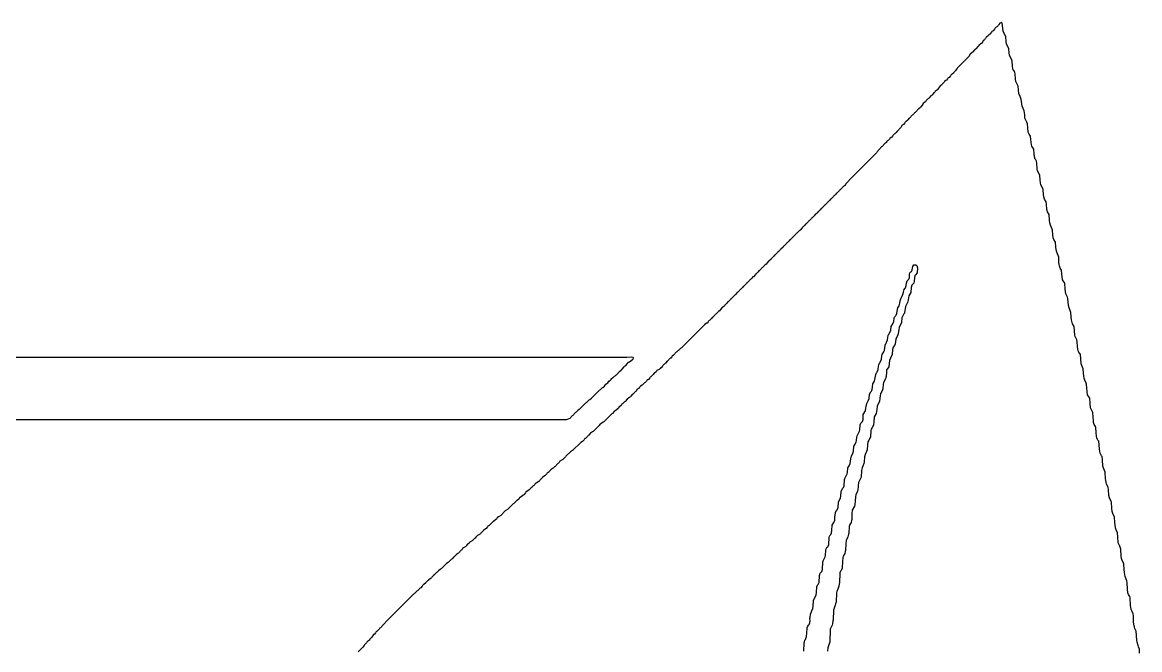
# Model space of a CAD drawing. Header units: millimetres. Extents: x -3 to 175, y -4 to 177.
# Drawn here: x 107.204 to 111.729, y 60.209 to 62.749 of the extents above; entities that cross this region are included whole.
import ezdxf

# ---------------------------------------------------------------- set-up
doc = ezdxf.new("R2010")
doc.units = ezdxf.units.MM
doc.layers.add('TopOverlay', color=2, linetype='Continuous')

msp = doc.modelspace()

# ---------------------------------------------------------------- linework, layer by layer
at = {"layer": 'TopOverlay'}
for p, q in [((111.1417, 62.7206), (111.1358, 62.7147)), ((111.1431, 62.7232), (111.1417, 62.7206)), ((111.149, 62.7291), (111.1431, 62.7232)), ((111.1516, 62.7304), (111.149, 62.7291)), ((111.1536, 62.7324), (111.1516, 62.7304)), ((111.1549, 62.735), (111.1536, 62.7324)), ((111.1575, 62.7376), (111.1549, 62.735)), ((111.1588, 62.7402), (111.1575, 62.7376)), ((111.1634, 62.7448), (111.1588, 62.7402)), ((111.17, 62.7488), (111.1634, 62.7448)), ((111.1732, 62.7455), (111.17, 62.7488)), ((111.1759, 62.7258), (111.1732, 62.7455)), ((111.1772, 62.7127), (111.1759, 62.7258)), ((111.0958, 62.6733), (111.0945, 62.6707)), ((111.1011, 62.6786), (111.0958, 62.6733)), ((111.1024, 62.6812), (111.1011, 62.6786)), ((111.105, 62.6838), (111.1024, 62.6812)), ((111.1063, 62.6864), (111.105, 62.6838)), ((111.1083, 62.6884), (111.1063, 62.6864)), ((111.1109, 62.6897), (111.1083, 62.6884)), ((111.1168, 62.6956), (111.1109, 62.6897)), ((111.1181, 62.6983), (111.1168, 62.6956)), ((111.1201, 62.7002), (111.1181, 62.6983)), ((111.1227, 62.7015), (111.1201, 62.7002)), ((111.1299, 62.7088), (111.1227, 62.7015)), ((111.1313, 62.7114), (111.1299, 62.7088)), ((111.1332, 62.7133), (111.1313, 62.7114)), ((111.1358, 62.7147), (111.1332, 62.7133)), ((111.1824, 62.7009), (111.1772, 62.7127)), ((111.1844, 62.6963), (111.1824, 62.7009)), ((111.187, 62.6897), (111.1844, 62.6963)), ((111.189, 62.6707), (111.187, 62.6897)), ((111.0506, 62.6268), (111.0434, 62.6195)), ((111.0532, 62.6281), (111.0506, 62.6268)), ((111.0538, 62.63), (111.0532, 62.6281)), ((111.0624, 62.6386), (111.0538, 62.63)), ((111.065, 62.6399), (111.0624, 62.6386)), ((111.0657, 62.6418), (111.065, 62.6399)), ((111.0755, 62.6517), (111.0657, 62.6418)), ((111.0781, 62.653), (111.0755, 62.6517)), ((111.0788, 62.655), (111.0781, 62.653)), ((111.0873, 62.6635), (111.0788, 62.655)), ((111.0899, 62.6648), (111.0873, 62.6635)), ((111.0945, 62.6707), (111.0899, 62.6648)), ((111.1903, 62.6615), (111.189, 62.6707)), ((111.1995, 62.6418), (111.1903, 62.6615)), ((111.2008, 62.6248), (111.1995, 62.6418)), ((111.0381, 62.6104), (110.9922, 62.5644)), ((111.0434, 62.6195), (111.0381, 62.6104)), ((111.2021, 62.6156), (111.2008, 62.6248)), ((111.2113, 62.5959), (111.2021, 62.6156)), ((111.2126, 62.592), (111.2113, 62.5959)), ((111.2139, 62.571), (111.2126, 62.592)), ((110.9679, 62.5376), (110.9646, 62.5343)), ((110.9705, 62.5389), (110.9679, 62.5376)), ((110.9764, 62.5448), (110.9705, 62.5389)), ((110.9778, 62.5474), (110.9764, 62.5448)), ((110.9804, 62.55), (110.9778, 62.5474)), ((110.9817, 62.5526), (110.9804, 62.55)), ((110.9909, 62.5618), (110.9817, 62.5526)), ((110.9922, 62.5644), (110.9909, 62.5618)), ((111.2165, 62.5605), (111.2139, 62.571)), ((111.2191, 62.5539), (111.2165, 62.5605)), ((111.2211, 62.552), (111.2191, 62.5539)), ((111.2237, 62.5454), (111.2211, 62.552)), ((111.2251, 62.5402), (111.2237, 62.5454)), ((111.227, 62.5185), (111.2251, 62.5402)), ((110.922, 62.4916), (110.9122, 62.4779)), ((110.9246, 62.4929), (110.922, 62.4916)), ((110.9279, 62.4962), (110.9246, 62.4929)), ((110.9292, 62.4988), (110.9279, 62.4962)), ((110.9312, 62.4995), (110.9292, 62.4988)), ((110.9318, 62.5015), (110.9312, 62.4995)), ((110.9338, 62.5021), (110.9318, 62.5015)), ((110.9384, 62.5067), (110.9338, 62.5021)), ((110.9397, 62.5093), (110.9384, 62.5067)), ((110.9443, 62.5139), (110.9397, 62.5093)), ((110.9469, 62.5152), (110.9443, 62.5139)), ((110.9515, 62.5198), (110.9469, 62.5152)), ((110.9528, 62.5225), (110.9515, 62.5198)), ((110.9548, 62.5244), (110.9528, 62.5225)), ((110.9574, 62.5257), (110.9548, 62.5244)), ((110.9633, 62.5316), (110.9574, 62.5257)), ((110.9646, 62.5343), (110.9633, 62.5316)), ((111.2283, 62.5093), (111.227, 62.5185)), ((111.2375, 62.4897), (111.2283, 62.5093)), ((110.884, 62.451), (110.8767, 62.4437)), ((110.8866, 62.4523), (110.884, 62.451)), ((110.8886, 62.4542), (110.8866, 62.4523)), ((110.8899, 62.4569), (110.8886, 62.4542)), ((110.8958, 62.4628), (110.8899, 62.4569)), ((110.8984, 62.4641), (110.8958, 62.4628)), ((110.9004, 62.4661), (110.8984, 62.4641)), ((110.9017, 62.4687), (110.9004, 62.4661)), ((110.9076, 62.4746), (110.9017, 62.4687)), ((110.9102, 62.4759), (110.9076, 62.4746)), ((110.9122, 62.4779), (110.9102, 62.4759)), ((111.2388, 62.4739), (111.2375, 62.4897)), ((111.2401, 62.4608), (111.2388, 62.4739)), ((111.2454, 62.449), (111.2401, 62.4608)), ((111.2474, 62.4444), (111.2454, 62.449)), ((110.8413, 62.4044), (110.8354, 62.3985)), ((110.8426, 62.407), (110.8413, 62.4044)), ((110.8492, 62.4136), (110.8426, 62.407)), ((110.8531, 62.4201), (110.8492, 62.4136)), ((110.859, 62.426), (110.8531, 62.4201)), ((110.8617, 62.4274), (110.859, 62.426)), ((110.8636, 62.4293), (110.8617, 62.4274)), ((110.8649, 62.4319), (110.8636, 62.4293)), ((110.8708, 62.4378), (110.8649, 62.4319)), ((110.8735, 62.4392), (110.8708, 62.4378)), ((110.8754, 62.4411), (110.8735, 62.4392)), ((110.8767, 62.4437), (110.8754, 62.4411)), ((111.25, 62.4378), (111.2474, 62.4444)), ((111.2519, 62.4188), (111.25, 62.4378)), ((111.2533, 62.4096), (111.2519, 62.4188)), ((111.2624, 62.39), (111.2533, 62.4096)), ((110.7915, 62.3559), (110.7902, 62.3532)), ((110.7948, 62.3591), (110.7915, 62.3559)), ((110.7974, 62.3604), (110.7948, 62.3591)), ((110.8033, 62.3663), (110.7974, 62.3604)), ((110.8046, 62.369), (110.8033, 62.3663)), ((110.8079, 62.3723), (110.8046, 62.369)), ((110.8105, 62.3736), (110.8079, 62.3723)), ((110.8164, 62.3795), (110.8105, 62.3736)), ((110.8177, 62.3821), (110.8164, 62.3795)), ((110.8197, 62.3841), (110.8177, 62.3821)), ((110.8223, 62.3854), (110.8197, 62.3841)), ((110.8282, 62.3913), (110.8223, 62.3854)), ((110.8295, 62.3939), (110.8282, 62.3913)), ((110.8328, 62.3972), (110.8295, 62.3939)), ((110.8354, 62.3985), (110.8328, 62.3972)), ((111.2638, 62.3742), (111.2624, 62.39)), ((111.2651, 62.3611), (111.2638, 62.3742)), ((111.2723, 62.3447), (111.2651, 62.3611)), ((110.7501, 62.3093), (110.7475, 62.308)), ((110.7534, 62.3126), (110.7501, 62.3093)), ((110.7547, 62.3152), (110.7534, 62.3126)), ((110.7626, 62.3231), (110.7547, 62.3152)), ((110.7679, 62.3322), (110.7626, 62.3231)), ((110.7698, 62.3342), (110.7679, 62.3322)), ((110.7725, 62.3355), (110.7698, 62.3342)), ((110.7784, 62.3414), (110.7725, 62.3355)), ((110.7797, 62.344), (110.7784, 62.3414)), ((110.7816, 62.346), (110.7797, 62.344)), ((110.7843, 62.3473), (110.7816, 62.346)), ((110.7902, 62.3532), (110.7843, 62.3473)), ((111.2749, 62.3381), (111.2723, 62.3447)), ((111.2769, 62.3217), (111.2749, 62.3381)), ((111.2782, 62.3047), (111.2769, 62.3217)), ((110.7049, 62.2653), (110.7036, 62.2627)), ((110.7095, 62.2699), (110.7049, 62.2653)), ((110.7121, 62.2712), (110.7095, 62.2699)), ((110.7167, 62.2758), (110.7121, 62.2712)), ((110.718, 62.2785), (110.7167, 62.2758)), ((110.7226, 62.283), (110.718, 62.2785)), ((110.7252, 62.2844), (110.7226, 62.283)), ((110.7285, 62.2876), (110.7252, 62.2844)), ((110.7298, 62.2903), (110.7285, 62.2876)), ((110.7357, 62.2962), (110.7298, 62.2903)), ((110.7383, 62.2975), (110.7357, 62.2962)), ((110.7416, 62.3008), (110.7383, 62.2975)), ((110.7429, 62.3034), (110.7416, 62.3008)), ((110.7475, 62.308), (110.7429, 62.3034)), ((111.2821, 62.2955), (111.2782, 62.3047)), ((111.2874, 62.2876), (111.2821, 62.2955)), ((111.2887, 62.2745), (111.2874, 62.2876)), ((111.2913, 62.2522), (111.2887, 62.2745)), ((110.6642, 62.2207), (110.5514, 62.1079)), ((110.6655, 62.2234), (110.6642, 62.2207)), ((110.6682, 62.226), (110.6655, 62.2234)), ((110.6695, 62.2286), (110.6682, 62.226)), ((110.6786, 62.2378), (110.6695, 62.2286)), ((110.68, 62.2404), (110.6786, 62.2378)), ((110.6846, 62.245), (110.68, 62.2404)), ((110.6872, 62.2463), (110.6846, 62.245)), ((110.6905, 62.2496), (110.6872, 62.2463)), ((110.6918, 62.2522), (110.6905, 62.2496)), ((110.6977, 62.2581), (110.6918, 62.2522)), ((110.7003, 62.2594), (110.6977, 62.2581)), ((110.7036, 62.2627), (110.7003, 62.2594)), ((111.2926, 62.247), (111.2913, 62.2522)), ((111.3005, 62.2352), (111.2926, 62.247)), ((111.3018, 62.2168), (111.3005, 62.2352)), ((111.3031, 62.2037), (111.3018, 62.2168)), ((111.3057, 62.1945), (111.3031, 62.2037)), ((111.3084, 62.1919), (111.3057, 62.1945)), ((111.3097, 62.1892), (111.3084, 62.1919)), ((111.3123, 62.1866), (111.3097, 62.1892)), ((111.3136, 62.1787), (111.3123, 62.1866)), ((111.3149, 62.1538), (111.3136, 62.1787)), ((111.3162, 62.1486), (111.3149, 62.1538)), ((111.3254, 62.1289), (111.3162, 62.1486)), ((111.3267, 62.1105), (111.3254, 62.1289)), ((110.5278, 62.083), (110.5265, 62.0804)), ((110.5297, 62.0836), (110.5278, 62.083)), ((110.5324, 62.0863), (110.5297, 62.0836)), ((110.535, 62.0876), (110.5324, 62.0863)), ((110.5383, 62.0922), (110.535, 62.0876)), ((110.5396, 62.0948), (110.5383, 62.0922)), ((110.5501, 62.1053), (110.5396, 62.0948)), ((110.5514, 62.1079), (110.5501, 62.1053)), ((111.328, 62.0974), (111.3267, 62.1105)), ((111.3293, 62.0922), (111.328, 62.0974)), ((111.3385, 62.0725), (111.3293, 62.0922)), ((110.4884, 62.0423), (110.4799, 62.0338)), ((110.4897, 62.0449), (110.4884, 62.0423)), ((110.4917, 62.0456), (110.4897, 62.0449)), ((110.4989, 62.0528), (110.4917, 62.0456)), ((110.5022, 62.0574), (110.4989, 62.0528)), ((110.5048, 62.0587), (110.5022, 62.0574)), ((110.5134, 62.0672), (110.5048, 62.0587)), ((110.5147, 62.0699), (110.5134, 62.0672)), ((110.5166, 62.0705), (110.5147, 62.0699)), ((110.5265, 62.0804), (110.5166, 62.0705)), ((111.3398, 62.0515), (111.3385, 62.0725)), ((111.3412, 62.0423), (111.3398, 62.0515)), ((111.3438, 62.0331), (111.3412, 62.0423)), ((110.4392, 61.9944), (110.4359, 61.9898)), ((110.4419, 61.9957), (110.4392, 61.9944)), ((110.4504, 62.0043), (110.4419, 61.9957)), ((110.4517, 62.0069), (110.4504, 62.0043)), ((110.4537, 62.0075), (110.4517, 62.0069)), ((110.4635, 62.0174), (110.4537, 62.0075)), ((110.4648, 62.02), (110.4635, 62.0174)), ((110.4668, 62.0207), (110.4648, 62.02)), ((110.474, 62.0279), (110.4668, 62.0207)), ((110.4773, 62.0325), (110.474, 62.0279)), ((110.4799, 62.0338), (110.4773, 62.0325)), ((111.3503, 62.0226), (111.3438, 62.0331)), ((111.3516, 62.0121), (111.3503, 62.0226)), ((111.353, 61.9911), (111.3516, 62.0121)), ((110.4005, 61.9544), (110.3907, 61.9446)), ((110.4018, 61.957), (110.4005, 61.9544)), ((110.4038, 61.9577), (110.4018, 61.957)), ((110.411, 61.9649), (110.4038, 61.9577)), ((110.4143, 61.9695), (110.411, 61.9649)), ((110.4169, 61.9708), (110.4143, 61.9695)), ((110.4255, 61.9793), (110.4169, 61.9708)), ((110.4268, 61.982), (110.4255, 61.9793)), ((110.4287, 61.9826), (110.4268, 61.982)), ((110.4359, 61.9898), (110.4287, 61.9826)), ((111.3556, 61.982), (111.353, 61.9911)), ((111.3635, 61.9702), (111.3556, 61.982)), ((111.3648, 61.9465), (111.3635, 61.9702)), ((110.3481, 61.9019), (110.3408, 61.8947)), ((110.3513, 61.9065), (110.3481, 61.9019)), ((110.354, 61.9078), (110.3513, 61.9065)), ((110.3625, 61.9164), (110.354, 61.9078)), ((110.3638, 61.919), (110.3625, 61.9164)), ((110.3658, 61.9196), (110.3638, 61.919)), ((110.373, 61.9269), (110.3658, 61.9196)), ((110.3763, 61.9315), (110.373, 61.9269)), ((110.3789, 61.9328), (110.3763, 61.9315)), ((110.3874, 61.9413), (110.3789, 61.9328)), ((110.3887, 61.9439), (110.3874, 61.9413)), ((110.3907, 61.9446), (110.3887, 61.9439)), ((111.3661, 61.9374), (111.3648, 61.9465)), ((111.3687, 61.9269), (111.3661, 61.9374)), ((111.3726, 61.9177), (111.3687, 61.9269)), ((111.3753, 61.9111), (111.3726, 61.9177)), ((111.3766, 61.9072), (111.3753, 61.9111)), ((111.3779, 61.8888), (111.3766, 61.9072)), ((110.3028, 61.8567), (110.3008, 61.856)), ((110.31, 61.8639), (110.3028, 61.8567)), ((110.3133, 61.8685), (110.31, 61.8639)), ((110.3159, 61.8698), (110.3133, 61.8685)), ((110.3244, 61.8783), (110.3159, 61.8698)), ((110.3258, 61.8809), (110.3244, 61.8783)), ((110.3277, 61.8816), (110.3258, 61.8809)), ((110.3376, 61.8914), (110.3277, 61.8816)), ((110.3389, 61.8941), (110.3376, 61.8914)), ((110.3408, 61.8947), (110.3389, 61.8941)), ((111.3792, 61.8757), (111.3779, 61.8888)), ((111.3818, 61.8691), (111.3792, 61.8757)), ((111.3884, 61.8586), (111.3818, 61.8691)), ((111.3897, 61.8403), (111.3884, 61.8586)), ((110.2615, 61.8154), (110.2529, 61.8068)), ((110.2628, 61.818), (110.2615, 61.8154)), ((110.2647, 61.8186), (110.2628, 61.818)), ((110.2746, 61.8285), (110.2647, 61.8186)), ((110.2759, 61.8311), (110.2746, 61.8285)), ((110.2779, 61.8318), (110.2759, 61.8311)), ((110.2851, 61.839), (110.2779, 61.8318)), ((110.2884, 61.8436), (110.2851, 61.839)), ((110.291, 61.8449), (110.2884, 61.8436)), ((110.2995, 61.8534), (110.291, 61.8449)), ((110.3008, 61.856), (110.2995, 61.8534)), ((111.391, 61.8272), (111.3897, 61.8403)), ((111.3936, 61.818), (111.391, 61.8272)), ((111.3969, 61.8108), (111.3936, 61.818)), ((110.2129, 61.7681), (110.2116, 61.7655)), ((110.2149, 61.7688), (110.2129, 61.7681)), ((110.2221, 61.776), (110.2149, 61.7688)), ((110.2254, 61.7806), (110.2221, 61.776)), ((110.228, 61.7819), (110.2254, 61.7806)), ((110.2365, 61.7904), (110.228, 61.7819)), ((110.2379, 61.7931), (110.2365, 61.7904)), ((110.2398, 61.7937), (110.2379, 61.7931)), ((110.247, 61.8009), (110.2398, 61.7937)), ((110.2503, 61.8055), (110.247, 61.8009)), ((110.2529, 61.8068), (110.2503, 61.8055)), ((110.8111, 61.7603), (110.8151, 61.7668)), ((110.8151, 61.7668), (110.8236, 61.7675)), ((110.8236, 61.7675), (110.8269, 61.7642)), ((111.4002, 61.8022), (111.3969, 61.8108)), ((111.4015, 61.7983), (111.4002, 61.8022)), ((111.4028, 61.7773), (111.4015, 61.7983)), ((111.4041, 61.7681), (111.4028, 61.7773)), ((111.4054, 61.7629), (111.4041, 61.7681)), ((110.1736, 61.7275), (110.165, 61.7189)), ((110.1749, 61.7301), (110.1736, 61.7275)), ((110.1769, 61.7307), (110.1749, 61.7301)), ((110.1841, 61.738), (110.1769, 61.7307)), ((110.1873, 61.7425), (110.1841, 61.738)), ((110.19, 61.7439), (110.1873, 61.7425)), ((110.1985, 61.7524), (110.19, 61.7439)), ((110.1998, 61.755), (110.1985, 61.7524)), ((110.2018, 61.7557), (110.1998, 61.755)), ((110.2116, 61.7655), (110.2018, 61.7557)), ((110.7967, 61.7156), (110.798, 61.7288)), ((110.798, 61.7288), (110.7993, 61.734)), ((110.7993, 61.734), (110.8026, 61.7386)), ((110.8026, 61.7386), (110.8052, 61.7399)), ((110.8052, 61.7399), (110.8085, 61.7458)), ((110.8085, 61.7458), (110.8098, 61.755)), ((110.8098, 61.755), (110.8111, 61.7603)), ((110.819, 61.7235), (110.8177, 61.7143)), ((110.8223, 61.7268), (110.819, 61.7235)), ((110.8282, 61.734), (110.8223, 61.7268)), ((110.8269, 61.7642), (110.8295, 61.755)), ((110.8295, 61.755), (110.8282, 61.734)), ((111.4081, 61.7537), (111.4054, 61.7629)), ((111.4133, 61.7458), (111.4081, 61.7537)), ((111.4146, 61.7288), (111.4133, 61.7458)), ((111.4159, 61.7196), (111.4146, 61.7288)), ((110.1244, 61.6796), (110.1211, 61.675)), ((110.127, 61.6809), (110.1244, 61.6796)), ((110.1355, 61.6894), (110.127, 61.6809)), ((110.1368, 61.692), (110.1355, 61.6894)), ((110.1388, 61.6927), (110.1368, 61.692)), ((110.1486, 61.7025), (110.1388, 61.6927)), ((110.15, 61.7052), (110.1486, 61.7025)), ((110.1519, 61.7058), (110.15, 61.7052)), ((110.1591, 61.713), (110.1519, 61.7058)), ((110.1624, 61.7176), (110.1591, 61.713)), ((110.165, 61.7189), (110.1624, 61.7176)), ((110.781, 61.6737), (110.7836, 61.6829)), ((110.7836, 61.6829), (110.7849, 61.692)), ((110.7849, 61.692), (110.7875, 61.7025)), ((110.7875, 61.7025), (110.7941, 61.7091)), ((110.7941, 61.7091), (110.7954, 61.7117)), ((110.7954, 61.7117), (110.7967, 61.7156)), ((110.8072, 61.6842), (110.8046, 61.675)), ((110.8151, 61.692), (110.8072, 61.6842)), ((110.8164, 61.7012), (110.8151, 61.692)), ((110.8177, 61.7143), (110.8164, 61.7012)), ((111.4172, 61.7065), (111.4159, 61.7196)), ((111.4264, 61.6933), (111.4172, 61.7065)), ((111.4277, 61.6684), (111.4264, 61.6933)), ((110.0857, 61.6396), (110.0758, 61.6297)), ((110.087, 61.6422), (110.0857, 61.6396)), ((110.089, 61.6428), (110.087, 61.6422)), ((110.0929, 61.6468), (110.089, 61.6428)), ((110.0994, 61.6546), (110.0929, 61.6468)), ((110.1021, 61.656), (110.0994, 61.6546)), ((110.1106, 61.6645), (110.1021, 61.656)), ((110.1119, 61.6671), (110.1106, 61.6645)), ((110.1139, 61.6678), (110.1119, 61.6671)), ((110.1211, 61.675), (110.1139, 61.6678)), ((110.762, 61.6297), (110.7652, 61.6343)), ((110.7652, 61.6343), (110.7705, 61.6461)), ((110.7705, 61.6461), (110.7731, 61.6566)), ((110.7731, 61.6566), (110.7751, 61.6665)), ((110.7751, 61.6665), (110.7784, 61.671)), ((110.7784, 61.671), (110.781, 61.6737)), ((110.7941, 61.6409), (110.7915, 61.6251)), ((110.8033, 61.6553), (110.7941, 61.6409)), ((110.8046, 61.675), (110.8033, 61.6553)), ((111.4304, 61.6501), (111.4277, 61.6684)), ((111.4376, 61.6363), (111.4304, 61.6501)), ((111.4389, 61.631), (111.4376, 61.6363)), ((111.4409, 61.6028), (111.4389, 61.631)), ((110.0332, 61.5871), (110.026, 61.5799)), ((110.0365, 61.5917), (110.0332, 61.5871)), ((110.0391, 61.593), (110.0365, 61.5917)), ((110.0476, 61.6015), (110.0391, 61.593)), ((110.0489, 61.6041), (110.0476, 61.6015)), ((110.0509, 61.6048), (110.0489, 61.6041)), ((110.0581, 61.612), (110.0509, 61.6048)), ((110.0614, 61.6166), (110.0581, 61.612)), ((110.064, 61.6179), (110.0614, 61.6166)), ((110.0726, 61.6264), (110.064, 61.6179)), ((110.0739, 61.6291), (110.0726, 61.6264)), ((110.0758, 61.6297), (110.0739, 61.6291)), ((110.7469, 61.5792), (110.7501, 61.593)), ((110.7501, 61.593), (110.7554, 61.6009)), ((110.7554, 61.6009), (110.7587, 61.612)), ((110.7587, 61.612), (110.76, 61.6212)), ((110.76, 61.6212), (110.762, 61.6297)), ((110.7797, 61.5884), (110.7784, 61.5831)), ((110.781, 61.5976), (110.7797, 61.5884)), ((110.7895, 61.614), (110.781, 61.5976)), ((110.7915, 61.6251), (110.7895, 61.614)), ((111.4435, 61.5923), (111.4409, 61.6028)), ((111.45, 61.5779), (111.4435, 61.5923)), ((109.9866, 61.5418), (109.9833, 61.5385)), ((109.9892, 61.5431), (109.9866, 61.5418)), ((109.9952, 61.549), (109.9892, 61.5431)), ((109.9984, 61.5536), (109.9952, 61.549)), ((110.0011, 61.5549), (109.9984, 61.5536)), ((110.0096, 61.5635), (110.0011, 61.5549)), ((110.0109, 61.5661), (110.0096, 61.5635)), ((110.0129, 61.5668), (110.0109, 61.5661)), ((110.0227, 61.5766), (110.0129, 61.5668)), ((110.024, 61.5792), (110.0227, 61.5766)), ((110.026, 61.5799), (110.024, 61.5792)), ((110.7337, 61.5372), (110.7351, 61.5503)), ((110.7351, 61.5503), (110.7364, 61.5556)), ((110.7364, 61.5556), (110.739, 61.5582)), ((110.739, 61.5582), (110.7403, 61.5608)), ((110.7403, 61.5608), (110.7429, 61.5635)), ((110.7429, 61.5635), (110.7456, 61.57)), ((110.7456, 61.57), (110.7469, 61.5792)), ((110.7665, 61.5517), (110.7652, 61.5333)), ((110.7731, 61.5661), (110.7665, 61.5517)), ((110.7744, 61.5687), (110.7731, 61.5661)), ((110.777, 61.5713), (110.7744, 61.5687)), ((110.7784, 61.5831), (110.777, 61.5713)), ((111.4514, 61.574), (111.45, 61.5779)), ((111.4527, 61.5569), (111.4514, 61.574)), ((111.454, 61.5438), (111.4527, 61.5569)), ((111.4579, 61.528), (111.454, 61.5438)), ((109.9676, 61.5241), (109.8738, 61.4303)), ((109.9748, 61.53), (109.9676, 61.5241)), ((109.9774, 61.5313), (109.9748, 61.53)), ((109.982, 61.5359), (109.9774, 61.5313)), ((109.9833, 61.5385), (109.982, 61.5359)), ((110.7141, 61.4848), (110.7219, 61.5018)), ((110.7219, 61.5018), (110.7233, 61.5176)), ((110.7233, 61.5176), (110.7298, 61.528)), ((110.7298, 61.528), (110.7311, 61.5307)), ((110.7311, 61.5307), (110.7337, 61.5372)), ((110.7541, 61.5051), (110.7515, 61.488)), ((110.756, 61.5136), (110.7541, 61.5051)), ((110.7652, 61.5333), (110.756, 61.5136)), ((111.4645, 61.5176), (111.4579, 61.528)), ((111.4658, 61.4992), (111.4645, 61.5176)), ((111.4671, 61.4821), (111.4658, 61.4992)), ((110.7016, 61.4487), (110.7036, 61.4506)), ((110.7036, 61.4506), (110.7049, 61.4533)), ((110.7049, 61.4533), (110.7088, 61.4625)), ((110.7088, 61.4625), (110.7101, 61.4716)), ((110.7101, 61.4716), (110.7114, 61.4821)), ((110.7114, 61.4821), (110.7141, 61.4848)), ((110.7416, 61.4664), (110.7397, 61.4474)), ((110.7495, 61.4834), (110.7416, 61.4664)), ((110.7515, 61.488), (110.7495, 61.4834)), ((111.4684, 61.4769), (111.4671, 61.4821)), ((111.4756, 61.4631), (111.4684, 61.4769)), ((111.4769, 61.4565), (111.4756, 61.4631)), ((111.4782, 61.4342), (111.4769, 61.4565)), ((109.8469, 61.406), (109.8436, 61.4028)), ((109.8482, 61.4087), (109.8469, 61.406)), ((109.8528, 61.4133), (109.8482, 61.4087)), ((109.8554, 61.4146), (109.8528, 61.4133)), ((109.8607, 61.4198), (109.8554, 61.4146)), ((109.8633, 61.4211), (109.8607, 61.4198)), ((109.8646, 61.4238), (109.8633, 61.4211)), ((109.8672, 61.4251), (109.8646, 61.4238)), ((109.8712, 61.429), (109.8672, 61.4251)), ((109.8738, 61.4303), (109.8712, 61.429)), ((110.6859, 61.3988), (110.6872, 61.4041)), ((110.6872, 61.4041), (110.6931, 61.4139)), ((110.6931, 61.4139), (110.6957, 61.4205)), ((110.6957, 61.4205), (110.697, 61.4297)), ((110.697, 61.4297), (110.699, 61.4421)), ((110.699, 61.4421), (110.7016, 61.4487)), ((110.7285, 61.4244), (110.7272, 61.4034)), ((110.7318, 61.4329), (110.7285, 61.4244)), ((110.737, 61.4408), (110.7318, 61.4329)), ((110.7397, 61.4474), (110.737, 61.4408)), ((111.4802, 61.4192), (111.4782, 61.4342)), ((111.4828, 61.4126), (111.4802, 61.4192)), ((111.4894, 61.4034), (111.4828, 61.4126)), ((109.6521, 61.3923), (98.1494, 61.391)), ((109.6436, 61.3562), (109.6482, 61.3595)), ((109.6482, 61.3595), (109.6541, 61.3654)), ((109.6731, 61.3936), (109.6521, 61.3923)), ((109.6541, 61.3654), (109.6554, 61.368)), ((109.6554, 61.368), (109.66, 61.3726)), ((109.66, 61.3726), (109.6639, 61.3739)), ((109.6639, 61.3739), (109.6757, 61.3831)), ((109.6783, 61.3923), (109.6731, 61.3936)), ((109.6757, 61.3831), (109.6777, 61.3851)), ((109.6777, 61.3851), (109.679, 61.3903)), ((109.679, 61.3903), (109.6783, 61.3923)), ((109.7984, 61.3588), (109.7971, 61.3562)), ((109.803, 61.3634), (109.7984, 61.3588)), ((109.8056, 61.3647), (109.803, 61.3634)), ((109.8089, 61.368), (109.8056, 61.3647)), ((109.8102, 61.3706), (109.8089, 61.368)), ((109.8161, 61.3765), (109.8102, 61.3706)), ((109.8187, 61.3778), (109.8161, 61.3765)), ((109.822, 61.3811), (109.8187, 61.3778)), ((109.8233, 61.3837), (109.822, 61.3811)), ((109.8279, 61.3883), (109.8233, 61.3837)), ((109.8305, 61.3896), (109.8279, 61.3883)), ((109.8351, 61.3942), (109.8305, 61.3896)), ((109.8364, 61.3969), (109.8351, 61.3942)), ((109.841, 61.4015), (109.8364, 61.3969)), ((109.8436, 61.4028), (109.841, 61.4015)), ((110.6721, 61.3562), (110.6734, 61.3614)), ((110.6734, 61.3614), (110.6754, 61.3687)), ((110.6754, 61.3687), (110.6773, 61.3706)), ((110.6773, 61.3706), (110.6786, 61.3732)), ((110.6786, 61.3732), (110.6839, 61.3851)), ((110.6839, 61.3851), (110.6859, 61.3988)), ((110.7167, 61.3798), (110.7141, 61.3536)), ((110.7206, 61.389), (110.7167, 61.3798)), ((110.7272, 61.4034), (110.7206, 61.389)), ((111.4907, 61.3864), (111.4894, 61.4034)), ((111.492, 61.3654), (111.4907, 61.3864)), ((111.5012, 61.3457), (111.492, 61.3654)), ((109.5983, 61.3122), (109.6022, 61.3162)), ((109.6022, 61.3162), (109.6049, 61.3175)), ((109.6049, 61.3175), (109.6075, 61.3201)), ((109.6075, 61.3201), (109.6101, 61.3214)), ((109.6101, 61.3214), (109.6173, 61.3286)), ((109.6173, 61.3286), (109.6186, 61.3313)), ((109.6186, 61.3313), (109.6232, 61.3345)), ((109.6232, 61.3345), (109.6304, 61.3418)), ((109.6304, 61.3418), (109.6311, 61.3437)), ((109.6311, 61.3437), (109.6337, 61.345)), ((109.6337, 61.345), (109.6423, 61.3536)), ((109.6423, 61.3536), (109.6436, 61.3562)), ((109.7518, 61.3149), (109.7492, 61.3136)), ((109.7577, 61.3208), (109.7518, 61.3149)), ((109.759, 61.3234), (109.7577, 61.3208)), ((109.7623, 61.3267), (109.759, 61.3234)), ((109.7649, 61.328), (109.7623, 61.3267)), ((109.7708, 61.3339), (109.7649, 61.328)), ((109.7721, 61.3365), (109.7708, 61.3339)), ((109.7741, 61.3385), (109.7721, 61.3365)), ((109.7833, 61.3437), (109.7741, 61.3385)), ((109.7859, 61.3464), (109.7833, 61.3437)), ((109.7885, 61.3477), (109.7859, 61.3464)), ((109.7892, 61.3496), (109.7885, 61.3477)), ((109.7912, 61.3503), (109.7892, 61.3496)), ((109.7971, 61.3562), (109.7912, 61.3503)), ((110.659, 61.309), (110.6609, 61.3227)), ((110.6609, 61.3227), (110.6636, 61.3293)), ((110.6636, 61.3293), (110.6655, 61.3313)), ((110.6655, 61.3313), (110.6668, 61.3339)), ((110.6668, 61.3339), (110.6708, 61.3431)), ((110.6708, 61.3431), (110.6721, 61.3562)), ((110.7023, 61.3142), (110.701, 61.3103)), ((110.7036, 61.3326), (110.7023, 61.3142)), ((110.7049, 61.3418), (110.7036, 61.3326)), ((110.7075, 61.3444), (110.7049, 61.3418)), ((110.7141, 61.3536), (110.7075, 61.3444)), ((111.5025, 61.3286), (111.5012, 61.3457)), ((111.5051, 61.3063), (111.5025, 61.3286)), ((109.5445, 61.2611), (109.5524, 61.269)), ((109.5524, 61.269), (109.555, 61.2703)), ((109.555, 61.2703), (109.5622, 61.2762)), ((109.5622, 61.2762), (109.5681, 61.2834)), ((109.5681, 61.2834), (109.5753, 61.2893)), ((109.5753, 61.2893), (109.5813, 61.2965)), ((109.5813, 61.2965), (109.5839, 61.2978)), ((109.5839, 61.2978), (109.5885, 61.3024)), ((109.5885, 61.3024), (109.5898, 61.305)), ((109.5898, 61.305), (109.5957, 61.3109)), ((109.5957, 61.3109), (109.5983, 61.3122)), ((109.7039, 61.2696), (109.7019, 61.2676)), ((109.7052, 61.2722), (109.7039, 61.2696)), ((109.7085, 61.2755), (109.7052, 61.2722)), ((109.7151, 61.2794), (109.7085, 61.2755)), ((109.7242, 61.2886), (109.7151, 61.2794)), ((109.7269, 61.2899), (109.7242, 61.2886)), ((109.7328, 61.2958), (109.7269, 61.2899)), ((109.7341, 61.2985), (109.7328, 61.2958)), ((109.7374, 61.3017), (109.7341, 61.2985)), ((109.74, 61.3031), (109.7374, 61.3017)), ((109.7459, 61.309), (109.74, 61.3031)), ((109.7472, 61.3116), (109.7459, 61.309)), ((109.7492, 61.3136), (109.7472, 61.3116)), ((110.6459, 61.2617), (110.6472, 61.2709)), ((110.6472, 61.2709), (110.6485, 61.2853)), ((110.6485, 61.2853), (110.655, 61.2958)), ((110.655, 61.2958), (110.659, 61.309)), ((110.6905, 61.284), (110.6891, 61.2644)), ((110.6918, 61.2893), (110.6905, 61.284)), ((110.6944, 61.2958), (110.6918, 61.2893)), ((110.6996, 61.305), (110.6944, 61.2958)), ((110.701, 61.3103), (110.6996, 61.305)), ((111.5078, 61.2998), (111.5051, 61.3063)), ((111.513, 61.288), (111.5078, 61.2998)), ((111.5143, 61.284), (111.513, 61.288)), ((111.5156, 61.267), (111.5143, 61.284)), ((109.5025, 61.2217), (109.5098, 61.2276)), ((109.5098, 61.2276), (109.5419, 61.2598)), ((109.5419, 61.2598), (109.5445, 61.2611)), ((109.6613, 61.2283), (109.6541, 61.2224)), ((109.6639, 61.2296), (109.6613, 61.2283)), ((109.6672, 61.2329), (109.6639, 61.2296)), ((109.6685, 61.2355), (109.6672, 61.2329)), ((109.6744, 61.2414), (109.6685, 61.2355)), ((109.677, 61.2427), (109.6744, 61.2414)), ((109.679, 61.2447), (109.677, 61.2427)), ((109.6803, 61.2473), (109.679, 61.2447)), ((109.6875, 61.2545), (109.6803, 61.2473)), ((109.6901, 61.2558), (109.6875, 61.2545)), ((109.6921, 61.2578), (109.6901, 61.2558)), ((109.6934, 61.2604), (109.6921, 61.2578)), ((109.6993, 61.2663), (109.6934, 61.2604)), ((109.7019, 61.2676), (109.6993, 61.2663)), ((110.6301, 61.2158), (110.634, 61.225)), ((110.634, 61.225), (110.6354, 61.2434)), ((110.6354, 61.2434), (110.6406, 61.2526)), ((110.6406, 61.2526), (110.6432, 61.2552)), ((110.6432, 61.2552), (110.6445, 61.2578)), ((110.6445, 61.2578), (110.6459, 61.2617)), ((110.6773, 61.225), (110.676, 61.2145)), ((110.6786, 61.2381), (110.6773, 61.225)), ((110.68, 61.2434), (110.6786, 61.2381)), ((110.6878, 61.2604), (110.68, 61.2434)), ((110.6891, 61.2644), (110.6878, 61.2604)), ((111.5183, 61.2407), (111.5156, 61.267)), ((111.5274, 61.2263), (111.5183, 61.2407)), ((111.5288, 61.2053), (111.5274, 61.2263)), ((109.4547, 61.1778), (109.4592, 61.1824)), ((109.4592, 61.1824), (109.4619, 61.1837)), ((109.4619, 61.1837), (109.4868, 61.2086)), ((109.4868, 61.2086), (109.4894, 61.2099)), ((109.4894, 61.2099), (109.4999, 61.2204)), ((109.4999, 61.2204), (109.5025, 61.2217)), ((109.6088, 61.1784), (109.6016, 61.1725)), ((109.6114, 61.1797), (109.6088, 61.1784)), ((109.616, 61.1843), (109.6114, 61.1797)), ((109.6173, 61.187), (109.616, 61.1843)), ((109.6219, 61.1915), (109.6173, 61.187)), ((109.6245, 61.1929), (109.6219, 61.1915)), ((109.6291, 61.1975), (109.6245, 61.1929)), ((109.6304, 61.2001), (109.6291, 61.1975)), ((109.6324, 61.202), (109.6304, 61.2001)), ((109.635, 61.2034), (109.6324, 61.202)), ((109.6396, 61.2079), (109.635, 61.2034)), ((109.6429, 61.2125), (109.6396, 61.2079)), ((109.6455, 61.2139), (109.6429, 61.2125)), ((109.6541, 61.2224), (109.6455, 61.2139)), ((110.6196, 61.1751), (110.6209, 61.1883)), ((110.6209, 61.1883), (110.6222, 61.1935)), ((110.6222, 61.1935), (110.6242, 61.2047)), ((110.6242, 61.2047), (110.6301, 61.2158)), ((110.6655, 61.1817), (110.6629, 61.1647)), ((110.6668, 61.1948), (110.6655, 61.1817)), ((110.676, 61.2145), (110.6668, 61.1948)), ((111.5301, 61.1883), (111.5288, 61.2053)), ((111.5393, 61.1686), (111.5301, 61.1883)), ((98.5377, 61.1417), (109.4087, 61.141)), ((109.4087, 61.141), (109.4232, 61.1463)), ((109.4232, 61.1463), (109.4258, 61.1489)), ((109.4258, 61.1489), (109.4271, 61.1515)), ((109.4271, 61.1515), (109.433, 61.1574)), ((109.433, 61.1574), (109.4356, 61.1587)), ((109.4356, 61.1587), (109.4376, 61.1607)), ((109.4376, 61.1607), (109.4389, 61.1633)), ((109.4389, 61.1633), (109.4461, 61.1706)), ((109.4461, 61.1706), (109.4487, 61.1719)), ((109.4487, 61.1719), (109.4533, 61.1751)), ((109.4533, 61.1751), (109.4547, 61.1778)), ((109.5917, 61.164), (109.5589, 61.1312)), ((109.5944, 61.1653), (109.5917, 61.164)), ((109.6016, 61.1725), (109.5944, 61.1653)), ((110.6065, 61.1319), (110.6091, 61.141)), ((110.6091, 61.141), (110.6104, 61.1607)), ((110.6104, 61.1607), (110.6196, 61.1751)), ((110.6537, 61.1515), (110.6524, 61.1305)), ((110.6629, 61.1647), (110.6537, 61.1515)), ((111.5406, 61.1502), (111.5393, 61.1686)), ((111.5419, 61.1371), (111.5406, 61.1502)), ((111.5432, 61.1279), (111.5419, 61.1371)), ((109.513, 61.0905), (109.5058, 61.0859)), ((109.5157, 61.0918), (109.513, 61.0905)), ((109.5393, 61.1155), (109.5157, 61.0918)), ((109.5419, 61.1168), (109.5393, 61.1155)), ((109.5425, 61.1187), (109.5419, 61.1168)), ((109.5471, 61.1233), (109.5425, 61.1187)), ((109.5563, 61.1299), (109.5471, 61.1233)), ((109.5589, 61.1312), (109.5563, 61.1299)), ((110.5855, 61.0741), (110.5947, 61.0938)), ((110.5947, 61.0938), (110.596, 61.0991)), ((110.596, 61.0991), (110.598, 61.1194)), ((110.598, 61.1194), (110.6006, 61.126)), ((110.6006, 61.126), (110.6065, 61.1319)), ((110.6406, 61.0964), (110.6393, 61.0702)), ((110.6419, 61.1017), (110.6406, 61.0964)), ((110.6459, 61.1082), (110.6419, 61.1017)), ((110.6511, 61.1174), (110.6459, 61.1082)), ((110.6524, 61.1305), (110.6511, 61.1174)), ((111.5452, 61.1207), (111.5432, 61.1279)), ((111.5504, 61.1128), (111.5452, 61.1207)), ((111.5517, 61.1076), (111.5504, 61.1128)), ((111.5537, 61.0886), (111.5517, 61.1076)), ((111.555, 61.0715), (111.5537, 61.0886)), ((109.4658, 61.0472), (109.433, 61.0144)), ((109.4724, 61.0512), (109.4658, 61.0472)), ((109.4796, 61.0584), (109.4724, 61.0512)), ((109.4809, 61.061), (109.4796, 61.0584)), ((109.4829, 61.063), (109.4809, 61.061)), ((109.4855, 61.0643), (109.4829, 61.063)), ((109.4927, 61.0715), (109.4855, 61.0643)), ((109.494, 61.0741), (109.4927, 61.0715)), ((109.496, 61.0761), (109.494, 61.0741)), ((109.4986, 61.0774), (109.496, 61.0761)), ((109.5045, 61.0833), (109.4986, 61.0774)), ((109.5058, 61.0859), (109.5045, 61.0833)), ((110.5776, 61.0413), (110.5816, 61.0505)), ((110.5816, 61.0505), (110.5829, 61.0558)), ((110.5829, 61.0558), (110.5842, 61.0689)), ((110.5842, 61.0689), (110.5855, 61.0741)), ((110.6288, 61.0505), (110.6275, 61.0374)), ((110.6327, 61.0571), (110.6288, 61.0505)), ((110.638, 61.0663), (110.6327, 61.0571)), ((110.6393, 61.0702), (110.638, 61.0663)), ((111.5563, 61.0663), (111.555, 61.0715)), ((111.5589, 61.0597), (111.5563, 61.0663)), ((111.5602, 61.0571), (111.5589, 61.0597)), ((111.5642, 61.0531), (111.5602, 61.0571)), ((111.5655, 61.0374), (111.5642, 61.0531)), ((109.4238, 61.0092), (109.4061, 60.9915)), ((109.433, 61.0144), (109.4238, 61.0092)), ((110.5619, 60.9928), (110.5685, 61.0033)), ((110.5685, 61.0033), (110.5711, 61.0125)), ((110.5711, 61.0125), (110.5724, 61.0322)), ((110.5724, 61.0322), (110.5776, 61.0413)), ((110.6183, 60.9994), (110.6157, 60.9889)), ((110.6236, 61.0112), (110.6183, 60.9994)), ((110.6262, 61.0177), (110.6236, 61.0112)), ((110.6275, 61.0374), (110.6262, 61.0177)), ((111.5668, 61.0203), (111.5655, 61.0374)), ((111.5694, 61.0046), (111.5668, 61.0203)), ((111.5747, 60.9928), (111.5694, 61.0046)), ((109.3668, 60.9548), (109.3622, 60.9502)), ((109.3681, 60.9574), (109.3668, 60.9548)), ((109.3727, 60.962), (109.3681, 60.9574)), ((109.3753, 60.9633), (109.3727, 60.962)), ((109.3786, 60.9666), (109.3753, 60.9633)), ((109.3799, 60.9692), (109.3786, 60.9666)), ((109.3818, 60.9712), (109.3799, 60.9692)), ((109.391, 60.9777), (109.3818, 60.9712)), ((109.3936, 60.979), (109.391, 60.9777)), ((109.4002, 60.9856), (109.3936, 60.979)), ((109.4048, 60.9889), (109.4002, 60.9856)), ((109.4061, 60.9915), (109.4048, 60.9889)), ((110.5475, 60.9443), (110.5527, 60.9534)), ((110.5527, 60.9534), (110.5566, 60.9626)), ((110.5566, 60.9626), (110.5593, 60.981)), ((110.5593, 60.981), (110.5619, 60.9928)), ((110.6124, 60.962), (110.6085, 60.9515)), ((110.6137, 60.9672), (110.6124, 60.962)), ((110.6157, 60.9889), (110.6137, 60.9672)), ((111.5773, 60.9902), (111.5747, 60.9928)), ((111.5786, 60.9771), (111.5773, 60.9902)), ((111.5799, 60.9521), (111.5786, 60.9771)), ((111.5812, 60.9469), (111.5799, 60.9521)), ((109.3189, 60.9121), (109.3117, 60.9062)), ((109.3215, 60.9134), (109.3189, 60.9121)), ((109.3287, 60.9206), (109.3215, 60.9134)), ((109.33, 60.9233), (109.3287, 60.9206)), ((109.3379, 60.9285), (109.33, 60.9233)), ((109.3392, 60.9311), (109.3379, 60.9285)), ((109.3445, 60.9364), (109.3392, 60.9311)), ((109.3517, 60.9423), (109.3445, 60.9364)), ((109.3543, 60.9436), (109.3517, 60.9423)), ((109.3595, 60.9488), (109.3543, 60.9436)), ((109.3622, 60.9502), (109.3595, 60.9488)), ((110.5357, 60.901), (110.5448, 60.9206)), ((110.5448, 60.9206), (110.5461, 60.9259)), ((110.5461, 60.9259), (110.5475, 60.9443)), ((110.6012, 60.9075), (110.5908, 60.8852)), ((110.6026, 60.9338), (110.6012, 60.9075)), ((110.6058, 60.9449), (110.6026, 60.9338)), ((110.6085, 60.9515), (110.6058, 60.9449)), ((111.5904, 60.9272), (111.5812, 60.9469)), ((111.5917, 60.8997), (111.5904, 60.9272)), ((109.2638, 60.8623), (109.2566, 60.8564)), ((109.2684, 60.8655), (109.2638, 60.8623)), ((109.2697, 60.8682), (109.2684, 60.8655)), ((109.273, 60.8714), (109.2697, 60.8682)), ((109.2756, 60.8728), (109.273, 60.8714)), ((109.2802, 60.8774), (109.2756, 60.8728)), ((109.2815, 60.88), (109.2802, 60.8774)), ((109.2848, 60.8833), (109.2815, 60.88)), ((109.2966, 60.8898), (109.2848, 60.8833)), ((109.2998, 60.8931), (109.2966, 60.8898)), ((109.3012, 60.8957), (109.2998, 60.8931)), ((109.3117, 60.9062), (109.3012, 60.8957)), ((110.5225, 60.8537), (110.5278, 60.8629)), ((110.5278, 60.8629), (110.5304, 60.8655)), ((110.5304, 60.8655), (110.533, 60.8721)), ((110.533, 60.8721), (110.5343, 60.897)), ((110.5343, 60.897), (110.5357, 60.901)), ((110.5894, 60.8721), (110.5881, 60.8537)), ((110.5908, 60.8852), (110.5894, 60.8721)), ((111.593, 60.8944), (111.5917, 60.8997)), ((111.5943, 60.8852), (111.593, 60.8944)), ((111.5957, 60.88), (111.5943, 60.8852)), ((111.6022, 60.8655), (111.5957, 60.88)), ((111.6035, 60.8577), (111.6022, 60.8655)), ((109.2146, 60.8183), (109.21, 60.8137)), ((109.2159, 60.8209), (109.2146, 60.8183)), ((109.2179, 60.8229), (109.2159, 60.8209)), ((109.2244, 60.8268), (109.2179, 60.8229)), ((109.2323, 60.8347), (109.2244, 60.8268)), ((109.2349, 60.836), (109.2323, 60.8347)), ((109.2421, 60.8432), (109.2349, 60.836)), ((109.2434, 60.8459), (109.2421, 60.8432)), ((109.2493, 60.8505), (109.2434, 60.8459)), ((109.252, 60.8518), (109.2493, 60.8505)), ((109.2566, 60.8564), (109.252, 60.8518)), ((110.5094, 60.8078), (110.5186, 60.8223)), ((110.5186, 60.8223), (110.5199, 60.8314)), ((110.5199, 60.8314), (110.5212, 60.8485)), ((110.5212, 60.8485), (110.5225, 60.8537)), ((110.5783, 60.8268), (110.577, 60.8098)), ((110.5803, 60.8354), (110.5783, 60.8268)), ((110.5855, 60.8472), (110.5803, 60.8354)), ((110.5881, 60.8537), (110.5855, 60.8472)), ((111.6048, 60.8327), (111.6035, 60.8577)), ((111.6075, 60.8236), (111.6048, 60.8327)), ((111.614, 60.8091), (111.6075, 60.8236)), ((109.1693, 60.7757), (109.1601, 60.7704)), ((109.1929, 60.7993), (109.1693, 60.7757)), ((109.1956, 60.8006), (109.1929, 60.7993)), ((109.2074, 60.8124), (109.1956, 60.8006)), ((109.21, 60.8137), (109.2074, 60.8124)), ((110.5009, 60.7704), (110.5029, 60.7724)), ((110.5029, 60.7724), (110.5042, 60.775)), ((110.5042, 60.775), (110.5081, 60.7842)), ((110.5081, 60.7842), (110.5094, 60.8078)), ((110.5658, 60.7737), (110.5645, 60.7606)), ((110.5744, 60.7901), (110.5658, 60.7737)), ((110.5757, 60.7967), (110.5744, 60.7901)), ((110.577, 60.8098), (110.5757, 60.7967)), ((111.6153, 60.8052), (111.614, 60.8091)), ((111.6167, 60.7816), (111.6153, 60.8052)), ((111.618, 60.7685), (111.6167, 60.7816)), ((109.1103, 60.7258), (109.1031, 60.7199)), ((109.1129, 60.7271), (109.1103, 60.7258)), ((109.1221, 60.7363), (109.1129, 60.7271)), ((109.1247, 60.7376), (109.1221, 60.7363)), ((109.1267, 60.7396), (109.1247, 60.7376)), ((109.128, 60.7422), (109.1267, 60.7396)), ((109.1326, 60.7468), (109.128, 60.7422)), ((109.1418, 60.7521), (109.1326, 60.7468)), ((109.1601, 60.7704), (109.1418, 60.7521)), ((110.491, 60.7239), (110.495, 60.733)), ((110.495, 60.7475), (110.4963, 60.7514)), ((110.4956, 60.7455), (110.495, 60.7475)), ((110.495, 60.733), (110.4956, 60.7455)), ((110.4963, 60.7514), (110.4983, 60.7639)), ((110.4983, 60.7639), (110.5009, 60.7704)), ((110.5619, 60.7317), (110.5606, 60.7239)), ((110.5632, 60.7357), (110.5619, 60.7317)), ((110.5645, 60.7606), (110.5632, 60.7357)), ((111.6206, 60.7593), (111.618, 60.7685)), ((111.6271, 60.7448), (111.6206, 60.7593)), ((111.6285, 60.7239), (111.6271, 60.7448)), ((109.0611, 60.6806), (109.0598, 60.6779)), ((109.0729, 60.6924), (109.0611, 60.6806)), ((109.0801, 60.6983), (109.0729, 60.6924)), ((109.0827, 60.6996), (109.0801, 60.6983)), ((109.0886, 60.7055), (109.0827, 60.6996)), ((109.0899, 60.7081), (109.0886, 60.7055)), ((109.0919, 60.7101), (109.0899, 60.7081)), ((109.0945, 60.7114), (109.0919, 60.7101)), ((109.1031, 60.7199), (109.0945, 60.7114)), ((110.4792, 60.6753), (110.4819, 60.6819)), ((110.4819, 60.6819), (110.4832, 60.6911)), ((110.4832, 60.6911), (110.4845, 60.7121)), ((110.4845, 60.7121), (110.491, 60.7239)), ((110.5514, 60.6806), (110.5501, 60.6766)), ((110.5527, 60.7068), (110.5514, 60.6806)), ((110.5553, 60.716), (110.5527, 60.7068)), ((110.5606, 60.7239), (110.5553, 60.716)), ((111.6298, 60.7147), (111.6285, 60.7239)), ((111.6311, 60.7016), (111.6298, 60.7147)), ((111.6344, 60.6943), (111.6311, 60.7016)), ((111.6396, 60.6812), (111.6344, 60.6943)), ((111.6416, 60.6661), (111.6396, 60.6812)), ((109.0093, 60.6353), (109.0066, 60.634)), ((109.0139, 60.6399), (109.0093, 60.6353)), ((109.0152, 60.6425), (109.0139, 60.6399)), ((109.0171, 60.6445), (109.0152, 60.6425)), ((109.0263, 60.6497), (109.0171, 60.6445)), ((109.0355, 60.6589), (109.0263, 60.6497)), ((109.0381, 60.6602), (109.0355, 60.6589)), ((109.0414, 60.6635), (109.0381, 60.6602)), ((109.0427, 60.6661), (109.0414, 60.6635)), ((109.0473, 60.6707), (109.0427, 60.6661)), ((109.0499, 60.672), (109.0473, 60.6707)), ((109.0598, 60.6779), (109.0499, 60.672)), ((110.4701, 60.6346), (110.4714, 60.6622)), ((110.4714, 60.6622), (110.474, 60.6688)), ((110.474, 60.6688), (110.4753, 60.6714)), ((110.4753, 60.6714), (110.4792, 60.6753)), ((110.5396, 60.6373), (110.5383, 60.6097)), ((110.5409, 60.6504), (110.5396, 60.6373)), ((110.5475, 60.6648), (110.5409, 60.6504)), ((110.5501, 60.6766), (110.5475, 60.6648)), ((111.6429, 60.6412), (111.6416, 60.6661)), ((111.6488, 60.6274), (111.6429, 60.6412)), ((108.9614, 60.5927), (108.9529, 60.5841)), ((108.9686, 60.5986), (108.9614, 60.5927)), ((108.9712, 60.5999), (108.9686, 60.5986)), ((108.9745, 60.6032), (108.9712, 60.5999)), ((108.9758, 60.6058), (108.9745, 60.6032)), ((108.9817, 60.6117), (108.9758, 60.6058)), ((108.9843, 60.613), (108.9817, 60.6117)), ((108.9863, 60.615), (108.9843, 60.613)), ((108.9876, 60.6176), (108.9863, 60.615)), ((108.9909, 60.6209), (108.9876, 60.6176)), ((109.0001, 60.6261), (108.9909, 60.6209)), ((109.0021, 60.6281), (109.0001, 60.6261)), ((109.0034, 60.6307), (109.0021, 60.6281)), ((109.0066, 60.634), (109.0034, 60.6307)), ((110.4556, 60.5848), (110.4569, 60.59)), ((110.4569, 60.59), (110.4583, 60.611)), ((110.4583, 60.611), (110.4596, 60.6163)), ((110.4596, 60.6163), (110.4642, 60.6248)), ((110.4642, 60.6248), (110.4661, 60.6255)), ((110.4661, 60.6255), (110.4674, 60.6281)), ((110.4674, 60.6281), (110.4701, 60.6346)), ((110.535, 60.5986), (110.5291, 60.5874)), ((110.537, 60.6058), (110.535, 60.5986)), ((110.5383, 60.6097), (110.537, 60.6058)), ((111.6521, 60.6189), (111.6488, 60.6274)), ((111.6534, 60.615), (111.6521, 60.6189)), ((111.6547, 60.5874), (111.6534, 60.615)), ((108.9227, 60.5579), (108.9004, 60.5356)), ((108.9292, 60.5618), (108.9227, 60.5579)), ((108.941, 60.5736), (108.9292, 60.5618)), ((108.9437, 60.575), (108.941, 60.5736)), ((108.947, 60.5782), (108.9437, 60.575)), ((108.9502, 60.5828), (108.947, 60.5782)), ((108.9529, 60.5841), (108.9502, 60.5828)), ((110.4451, 60.5336), (110.4464, 60.5638)), ((110.4464, 60.5638), (110.4478, 60.5677)), ((110.4478, 60.5677), (110.4556, 60.5848)), ((110.5265, 60.5651), (110.5252, 60.5389)), ((110.5278, 60.5822), (110.5265, 60.5651)), ((110.5291, 60.5874), (110.5278, 60.5822)), ((111.656, 60.5782), (111.6547, 60.5874)), ((111.6573, 60.573), (111.656, 60.5782)), ((111.6639, 60.5586), (111.6573, 60.573)), ((111.6652, 60.5546), (111.6639, 60.5586)), ((111.6665, 60.5336), (111.6652, 60.5546)), ((108.8617, 60.4995), (108.8597, 60.4976)), ((108.863, 60.5021), (108.8617, 60.4995)), ((108.8702, 60.5094), (108.863, 60.5021)), ((108.8748, 60.5126), (108.8702, 60.5094)), ((108.8761, 60.5153), (108.8748, 60.5126)), ((108.882, 60.5212), (108.8761, 60.5153)), ((108.8846, 60.5225), (108.882, 60.5212)), ((108.8905, 60.5284), (108.8846, 60.5225)), ((108.8978, 60.5343), (108.8905, 60.5284)), ((108.9004, 60.5356), (108.8978, 60.5343)), ((110.432, 60.4812), (110.4333, 60.5087)), ((110.4333, 60.5087), (110.4346, 60.5126)), ((110.4346, 60.5126), (110.4359, 60.5179)), ((110.4359, 60.5179), (110.4419, 60.5251)), ((110.4419, 60.5251), (110.4451, 60.5336)), ((110.5147, 60.5192), (110.5134, 60.4785)), ((110.5173, 60.5258), (110.5147, 60.5192)), ((110.5212, 60.5297), (110.5173, 60.5258)), ((110.5225, 60.5323), (110.5212, 60.5297)), ((110.5252, 60.5389), (110.5225, 60.5323)), ((111.6678, 60.5205), (111.6665, 60.5336)), ((111.6704, 60.5048), (111.6678, 60.5205)), ((111.675, 60.4936), (111.6704, 60.5048)), ((108.8131, 60.4562), (108.8118, 60.4536)), ((108.8151, 60.4582), (108.8131, 60.4562)), ((108.8177, 60.4595), (108.8151, 60.4582)), ((108.8236, 60.4654), (108.8177, 60.4595)), ((108.8249, 60.468), (108.8236, 60.4654)), ((108.8282, 60.4713), (108.8249, 60.468)), ((108.8308, 60.4726), (108.8282, 60.4713)), ((108.8381, 60.4798), (108.8308, 60.4726)), ((108.8394, 60.4825), (108.8381, 60.4798)), ((108.8453, 60.4871), (108.8394, 60.4825)), ((108.8479, 60.4884), (108.8453, 60.4871)), ((108.8499, 60.4903), (108.8479, 60.4884)), ((108.8571, 60.4962), (108.8499, 60.4903)), ((108.8597, 60.4976), (108.8571, 60.4962)), ((110.4202, 60.4418), (110.4215, 60.4628)), ((110.4215, 60.4628), (110.4268, 60.472)), ((110.4268, 60.472), (110.4294, 60.4746)), ((110.4294, 60.4746), (110.432, 60.4812)), ((110.5088, 60.4582), (110.5029, 60.4444)), ((110.5107, 60.4654), (110.5088, 60.4582)), ((110.512, 60.4746), (110.5107, 60.4654)), ((110.5134, 60.4785), (110.512, 60.4746)), ((111.6777, 60.4871), (111.675, 60.4936)), ((111.679, 60.4792), (111.6777, 60.4871)), ((111.6803, 60.453), (111.679, 60.4792)), ((108.7889, 60.4333), (108.6754, 60.3198)), ((108.7915, 60.4346), (108.7889, 60.4333)), ((108.8033, 60.4464), (108.7915, 60.4346)), ((108.8059, 60.4477), (108.8033, 60.4464)), ((108.8118, 60.4536), (108.8059, 60.4477)), ((110.4091, 60.407), (110.4104, 60.4123)), ((110.4104, 60.4123), (110.4189, 60.4287)), ((110.4189, 60.4287), (110.4202, 60.4418)), ((110.5015, 60.4392), (110.5002, 60.4011)), ((110.5029, 60.4444), (110.5015, 60.4392)), ((111.6822, 60.4392), (111.6803, 60.453)), ((111.6849, 60.4326), (111.6822, 60.4392)), ((111.6901, 60.4234), (111.6849, 60.4326)), ((111.6914, 60.4182), (111.6901, 60.4234)), ((111.6927, 60.3854), (111.6914, 60.4182)), ((110.3966, 60.3526), (110.4018, 60.3657)), ((110.4018, 60.3657), (110.4058, 60.3749)), ((110.4058, 60.3749), (110.4071, 60.3841)), ((110.4071, 60.3841), (110.4091, 60.407)), ((110.4897, 60.3683), (110.4884, 60.329)), ((110.4963, 60.3893), (110.4897, 60.3683)), ((110.4976, 60.3946), (110.4963, 60.3893)), ((110.5002, 60.4011), (110.4976, 60.3946)), ((111.6941, 60.3801), (111.6927, 60.3854)), ((111.6954, 60.371), (111.6941, 60.3801)), ((111.6986, 60.3637), (111.6954, 60.371)), ((111.7026, 60.3532), (111.6986, 60.3637)), ((108.6754, 60.3198), (108.6741, 60.3172)), ((110.394, 60.3342), (110.3953, 60.3382)), ((110.3946, 60.327), (110.394, 60.3342)), ((110.394, 60.3172), (110.3946, 60.327)), ((110.3953, 60.3382), (110.3966, 60.3526)), ((110.4871, 60.325), (110.4851, 60.3126)), ((110.4884, 60.329), (110.4871, 60.325)), ((111.7039, 60.3454), (111.7026, 60.3532)), ((111.7052, 60.3218), (111.7039, 60.3454)), ((111.7065, 60.3113), (111.7052, 60.3218)), ((108.6347, 60.2765), (108.6288, 60.2706)), ((108.636, 60.2791), (108.6347, 60.2765)), ((108.6393, 60.2824), (108.636, 60.2791)), ((108.6419, 60.2837), (108.6393, 60.2824)), ((108.6492, 60.2909), (108.6419, 60.2837)), ((108.6505, 60.2936), (108.6492, 60.2909)), ((108.6524, 60.2955), (108.6505, 60.2936)), ((108.6551, 60.2968), (108.6524, 60.2955)), ((108.661, 60.3027), (108.6551, 60.2968)), ((108.6623, 60.3054), (108.661, 60.3027)), ((108.6741, 60.3172), (108.6623, 60.3054)), ((110.3808, 60.2621), (110.3822, 60.2752)), ((110.3822, 60.2752), (110.3835, 60.2975)), ((110.3835, 60.2975), (110.3848, 60.3014)), ((110.3848, 60.3014), (110.3887, 60.308)), ((110.3887, 60.308), (110.3913, 60.3106)), ((110.3913, 60.3106), (110.394, 60.3172)), ((110.4766, 60.2909), (110.4753, 60.2385)), ((110.4838, 60.3073), (110.4766, 60.2909)), ((110.4851, 60.3126), (110.4838, 60.3073)), ((111.7085, 60.3001), (111.7065, 60.3113)), ((111.7098, 60.2949), (111.7085, 60.3001)), ((111.7157, 60.2837), (111.7098, 60.2949)), ((111.7177, 60.2476), (111.7157, 60.2837)), ((108.5901, 60.228), (108.5888, 60.2253)), ((108.598, 60.2358), (108.5901, 60.228)), ((108.5993, 60.2385), (108.598, 60.2358)), ((108.6019, 60.2411), (108.5993, 60.2385)), ((108.6098, 60.2476), (108.6019, 60.2411)), ((108.6111, 60.2503), (108.6098, 60.2476)), ((108.6196, 60.2588), (108.6111, 60.2503)), ((108.6262, 60.2693), (108.6196, 60.2588)), ((108.6288, 60.2706), (108.6262, 60.2693)), ((110.369, 60.203), (110.3704, 60.2358)), ((110.3704, 60.2358), (110.3717, 60.2398)), ((110.3717, 60.2398), (110.373, 60.2476)), ((110.373, 60.2476), (110.3756, 60.2503)), ((110.3756, 60.2503), (110.3808, 60.2621)), ((110.4727, 60.2319), (110.4694, 60.2234)), ((110.4753, 60.2385), (110.4727, 60.2319)), ((111.719, 60.2385), (111.7177, 60.2476)), ((111.7229, 60.2253), (111.719, 60.2385)), ((108.5829, 60.2181), (108.5639, 60.1991)), ((108.5888, 60.2253), (108.5829, 60.2181)), ((110.4661, 60.2162), (110.4648, 60.203)), ((110.4694, 60.2234), (110.4661, 60.2162)), ((111.7242, 60.2201), (111.7229, 60.2253)), ((111.7282, 60.2109), (111.7242, 60.2201)), ((111.7295, 60.1939), (111.7282, 60.2109))]:
    msp.add_line(p, q, dxfattribs=at)

doc.saveas('drawing.dxf')
